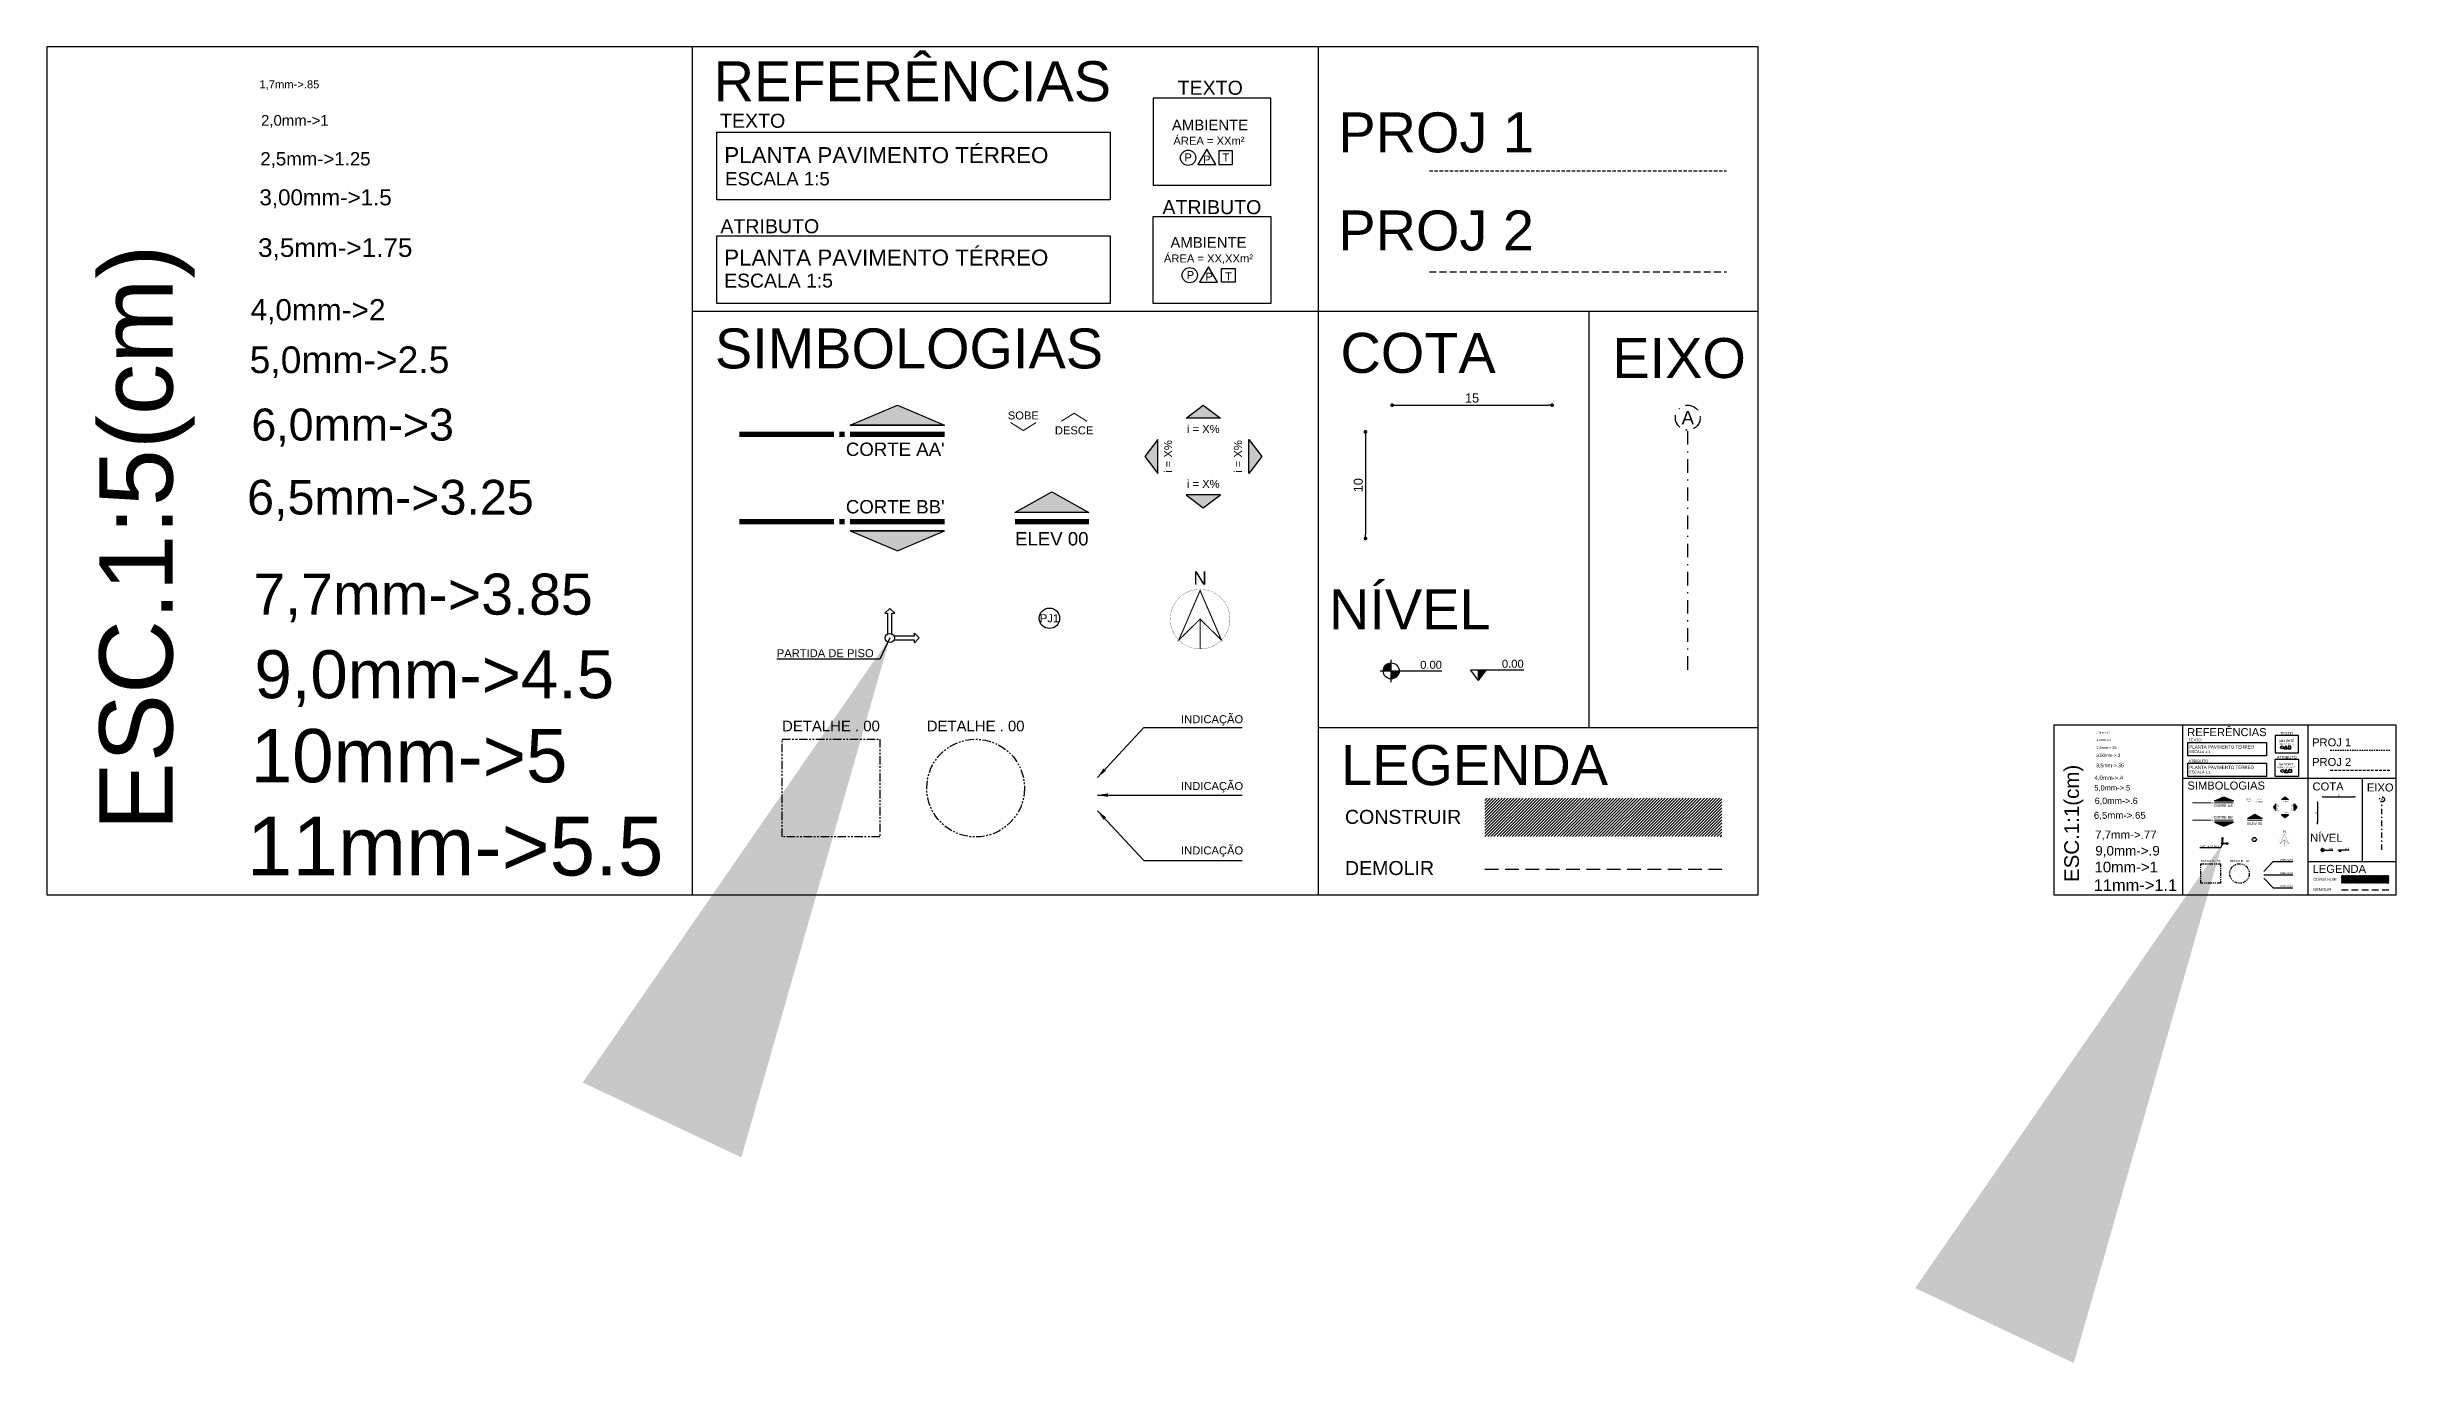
# Model space of a CAD drawing. Header units: millimetres. Extents: x 2839 to 75429, y 16062 to 42710.
# Drawn here: x 31912.3 to 32132.5, y 17128.9 to 17252.3 of the extents above; entities that cross this region are included whole.
import ezdxf
from ezdxf.enums import TextEntityAlignment as Align

# ---------------------------------------------------------------- set-up
doc = ezdxf.new("R2010")
doc.units = ezdxf.units.MM
for name, pattern in [('DASHDOTX2', [50.8, 25.4, -12.7, 0, -12.7]), ('DASHED', [19.05, 12.7, -6.35]), ('DASHED2', [9.525, 6.35, -3.175]), ('PHANTOM2', [31.75, 15.875, -3.175, 3.175, -3.175, 3.175, -3.175])]:
    doc.linetypes.add(name, pattern=pattern)
for name, color, linetype in [('ARQ_Construir', 150, 'Continuous'), ('ARQ_Cotas', 10, 'Continuous'), ('ARQ_Cotas de Nível', 10, 'Continuous'), ('ARQ_Demolir', 30, 'DASHED'), ('ARQ_Eixo', 10, 'DASHDOTX2'), ('ARQ_Indicações', 10, 'Continuous'), ('ARQ_Projeção 01', 1, 'DASHED2'), ('ARQ_Projeção 02', 2, 'DASHED'), ('ARQ_Simbologia', 50, 'Continuous'), ('ARQ_Texto', 7, 'Continuous')]:
    doc.layers.add(name, color=color, linetype=linetype)
doc.styles.add('100', font='arial.ttf', dxfattribs={"height": 31.25})
doc.styles.add('120', font='arial.ttf', dxfattribs={"height": 37.5})
doc.styles.add('140', font='arial.ttf', dxfattribs={"height": 43.75})
doc.styles.add('175', font='arial.ttf', dxfattribs={"height": 50})
doc.styles.add('200', font='arial.ttf', dxfattribs={"height": 62.5})
doc.styles.add('240', font='arial.ttf', dxfattribs={"height": 75})
doc.styles.add('290', font='arial.ttf', dxfattribs={"height": 81.25})
doc.styles.add('350', font='arial.ttf', dxfattribs={"height": 92.75})
doc.styles.add('400', font='arial.ttf', dxfattribs={"height": 112.5})
doc.styles.add('450', font='arial.ttf', dxfattribs={"height": 125})
doc.styles.add('500', font='arial.ttf', dxfattribs={"height": 137.5})
doc.styles.add('60', font='arial.ttf', dxfattribs={"height": 18.75})
doc.styles.add('80', font='arial.ttf', dxfattribs={"height": 25})
doc.styles.add('COTA', font='arial.ttf')
doc.dimstyles.new('esc_1', dxfattribs={"dimtxt": 0.2, "dimasz": 0.15, "dimexe": 0.25, "dimexo": 0.12, "dimgap": 0, "dimtad": 0, "dimzin": 9, "dimdsep": 46, "dimtxsty": 'COTA', "dimblk": 'DOT', "dimcen": 0.15, "dimse1": 1, "dimse2": 1, "dimclrd": 256, "dimclre": 256, "dimclrt": 7, "dimaunit": 1, "dimadec": 4, "dimazin": 0, "dimtfac": 0.024, "dimtix": 1, "dimtmove": 0, "dimatfit": 3, "dimfxl": 8, "dimtvp": 0.773333, "dimtolj": 1, "dimtzin": 12, "dimlwd": -1, "dimlwe": -1, "dimarcsym": 0})
doc.dimstyles.new('esc_10', dxfattribs={"dimtxt": 1.7, "dimasz": 0.7, "dimexe": 1, "dimexo": 0.5, "dimgap": 0, "dimtad": 0, "dimzin": 12, "dimdsep": 46, "dimtxsty": 'COTA', "dimblk": 'DOT', "dimcen": 0.09, "dimse1": 1, "dimse2": 1, "dimclrd": 256, "dimclre": 256, "dimclrt": 7, "dimaunit": 1, "dimadec": 4, "dimazin": 0, "dimtfac": 0.024, "dimtix": 1, "dimtmove": 2, "dimatfit": 3, "dimfxl": 8, "dimtvp": 0.773333, "dimtolj": 1, "dimtzin": 12, "dimlwd": -1, "dimlwe": -1, "dimarcsym": 0})
doc.dimstyles.new('esc_5', dxfattribs={"dimtxt": 0.85, "dimasz": 0.35, "dimexe": 0.5, "dimexo": 0.25, "dimgap": 0, "dimtad": 0, "dimzin": 12, "dimdsep": 46, "dimtxsty": 'COTA', "dimblk": 'DOT', "dimcen": 0.04, "dimse1": 1, "dimse2": 1, "dimclrd": 256, "dimclre": 256, "dimclrt": 7, "dimaunit": 1, "dimadec": 4, "dimazin": 0, "dimtfac": 0.024, "dimtix": 1, "dimtmove": 0, "dimatfit": 3, "dimfxl": 8, "dimtvp": 0.773333, "dimtolj": 1, "dimtzin": 12, "dimlwd": -1, "dimlwe": -1, "dimarcsym": 0})
doc.dimstyles.new('esc_50', dxfattribs={"dimtxt": 8.5, "dimasz": 3.5, "dimexe": 5, "dimexo": 2.5, "dimgap": 0, "dimtad": 0, "dimzin": 12, "dimdsep": 46, "dimtxsty": 'COTA', "dimblk": 'DOT', "dimcen": 0.09, "dimse1": 1, "dimse2": 1, "dimclrd": 256, "dimclre": 256, "dimclrt": 7, "dimaunit": 1, "dimadec": 4, "dimazin": 0, "dimtfac": 0.024, "dimtix": 1, "dimtmove": 2, "dimatfit": 3, "dimfxl": 8, "dimtvp": 0.773333, "dimtolj": 1, "dimtzin": 12, "dimlwd": -1, "dimlwe": -1, "dimarcsym": 0})

# ---------------------------------------------------------------- blocks, each defined once
blk = doc.blocks.new('_Dot')
at = {"color": 0, "linetype": 'ByBlock', "lineweight": -2}
blk.add_line((-0.5, 0), (-1, 0), dxfattribs=at)
at = {"color": 0, "linetype": 'ByBlock', "const_width": 0.5}
blk.add_lwpolyline([(-0.25, 0, 1), (0.25, 0, 1)], format="xyb", close=True, dxfattribs=at)
blk = doc.blocks.new('*D40')
at = {"layer": 'ARQ_Cotas'}
blk.add_line((32038.71, 17218.72), (32053.01, 17218.72), dxfattribs=at)
at = {"layer": 'DEFPOINTS', "color": 0}
for p in [(32053.36, 17218.72), (32038.36, 17216.22), (32053.36, 17216.22)]:
    blk.add_point(p, dxfattribs=at)
at = {"layer": 'ARQ_Cotas', "xscale": 0.35, "yscale": 0.35, "zscale": 0.35, "rotation": 180}
blk.add_blockref('_Dot', (32038.36, 17218.72), dxfattribs=at)
at = {"layer": 'ARQ_Cotas', "xscale": 0.35, "yscale": 0.35, "zscale": 0.35}
blk.add_blockref('_Dot', (32053.36, 17218.72), dxfattribs=at)
at = {"layer": 'ARQ_Cotas', "color": 7, "insert": (32045.86, 17219.39), "char_height": 0.85, "attachment_point": 5, "style": 'COTA'}
blk.add_mtext('\\A1;15', dxfattribs=at)
blk = doc.blocks.new('A$C061752A4')
h = blk.add_hatch(color=256)
h.paths.add_polyline_path([(2, 7.5, 0.414214), (-5.5, 0), (2, 0)])
h.paths.add_polyline_path([(9.5, 0), (2, 0), (2, -7.5, 0.414214)])
for p, q in [((2, -10.5), (2, 10.5)), ((-8.5, 0), (49.5, 0))]:
    blk.add_line(p, q)
blk.add_circle((2, 0), 7.5)
blk = doc.blocks.new('A$C53301501')
blk.add_hatch(color=256).paths.add_polyline_path([(7.5, 10), (0, 10), (0, 0)])
for p, q in [((-7.5, 10), (42.5, 10)), ((0, 0), (-7.5, 10)), ((0, 0), (0, 10)), ((0, 0), (7.5, 10))]:
    blk.add_line(p, q)
blk = doc.blocks.new('A$C291E434F')
for points in [[(2, 3.9), (2, 23.1), (4.6, 23.1), (0, 27.7), (-4.6, 23.1), (-2, 23.1), (-2, 3.9)], [(3.9, 2), (23.1, 2), (23.1, 4.6), (27.7, 0), (23.1, -4.6), (23.1, -2), (3.9, -2)]]:
    blk.add_lwpolyline(points)
blk.add_circle((0, 0), 4.34)
blk = doc.blocks.new('A$C164A0A55')
blk.add_hatch(color=256).paths.add_polyline_path([(16, 0), (-16, 0), (0, 12.2)])
for p, q in [((-16, 0), (0, 12.2)), ((16, 0), (-16, 0)), ((0, 12.2), (16, 0))]:
    blk.add_line(p, q)
at = {"layer": 'ARQ_Simbologia'}
blk.add_line((16, 0), (16, 0), dxfattribs=at)
blk = doc.blocks.new('*D41')
at = {"layer": 'ARQ_Cotas'}
blk.add_line((32035.86, 17215.87), (32035.86, 17206.57), dxfattribs=at)
at = {"layer": 'DEFPOINTS', "color": 0}
for p in [(32038.36, 17216.22), (32035.86, 17206.22), (32038.36, 17206.22)]:
    blk.add_point(p, dxfattribs=at)
at = {"layer": 'ARQ_Cotas', "xscale": 0.35, "yscale": 0.35, "zscale": 0.35}
for p, rotation in [((32035.86, 17216.22), 90), ((32035.86, 17206.22), 270)]:
    blk.add_blockref('_Dot', p, dxfattribs=dict(at, rotation=rotation))
at = {"layer": 'ARQ_Cotas', "color": 7, "insert": (32035.19, 17211.22), "char_height": 0.85, "attachment_point": 5, "rotation": 90, "style": 'COTA'}
blk.add_mtext('\\A1;10', dxfattribs=at)
blk = doc.blocks.new('IND-LOCAL-1')
at = {"layer": 'ARQ_Simbologia'}
blk.add_lwpolyline([(25.3, -32.6), (46.2, -32.6), (35.8, -14.5)], close=True, dxfattribs=at)
blk.add_lwpolyline([(67.2, -32.6), (51.1, -32.6), (51.1, -16.5), (67.2, -16.5), (67.2, -32.6)], dxfattribs=at)
blk.add_circle((13.9, -24.2), 8.93, dxfattribs=at)
at = {"layer": 'ARQ_Texto', "style": 'COTA'}
for tag, p, height in [('LOCAL', (-1.1, 17.9), 12.5), ('LOCAL-1', (-1.1, 0.4), 12.5), ('AREA', (1.5, -16.1), 7.5)]:
    blk.add_attdef(tag, p, '', height=height, dxfattribs=at)
for tag, p in [('PISO', (12.8, -25.2)), ('PAR', (35.2, -24.8)), ('TETO', (58.4, -25.4))]:
    blk.add_attdef(tag, text='', height=7.5, dxfattribs=at).set_placement(p, align=Align.MIDDLE)
blk = doc.blocks.new('IND-DESENHOS')
at = {"layer": 'ARQ_Texto', "style": 'COTA'}
for tag, p, height in [('DESENHO1', (0, 25), 20), ('DESENHO', (0, 0), 20), ('ESCALA', (0, -15), 10), ('AREA', (0, -30), 10)]:
    blk.add_attdef(tag, p, '', height=height, dxfattribs=at)
blk = doc.blocks.new('A$C5CB55066')
at = {"layer": 'ARQ_Simbologia'}
blk.add_hatch(color=256, dxfattribs=at).paths.add_polyline_path([(670, 195), (1113, 9), (226, 9)])
blk.add_line((226, 9), (1113, 9), dxfattribs=at)
blk.add_lwpolyline([(670, 195), (1113, 9), (226, 9)], close=True, dxfattribs=at)
at = {"layer": 'ARQ_Simbologia', "const_width": 50}
for points in [[(-811, -77), (76, -77)], [(176, -77), (126, -77)], [(1113, -77), (226, -77)]]:
    blk.add_lwpolyline(points, dxfattribs=at)
blk = doc.blocks.new('A$C4C9A12F2')
at = {"layer": 'ARQ_Simbologia'}
h = blk.add_hatch(color=256, dxfattribs=at)
h.paths.add_polyline_path([(30, 76), (376, -117), (-315, -117)])
edge = h.paths.add_edge_path(flags=17)
edge.add_line((376, -117), (-315, -117))
blk.add_line((376, -117), (-315, -117), dxfattribs=at)
blk.add_lwpolyline([(30, 76), (376, -117), (-315, -117)], close=True, dxfattribs=at)
at = {"layer": 'ARQ_Simbologia', "const_width": 50}
blk.add_lwpolyline([(-315, -204), (380, -204)], dxfattribs=at)
blk = doc.blocks.new('A$C51210F19')
at = {"layer": 'ARQ_Simbologia', "const_width": 0.8}
blk.add_lwpolyline([(-112.3, 2.1, 1), (111.7, 2.1, 1), (-112.3, 2.1, 1)], format="xyb", dxfattribs=at)
at = {"layer": 'ARQ_Simbologia', "const_width": 4}
for points in [[(-79.9, -76.2), (-0.3, 109.3), (79.5, -76), (-0.3, 2.1), (-79.9, -76.2)], [(-0.3, 2.1), (-0.3, -109.9)]]:
    blk.add_lwpolyline(points, dxfattribs=at)
blk = doc.blocks.new('A$C0C9F2F63')
at = {"layer": 'ARQ_Simbologia', "xscale": 0.25, "yscale": 0.25, "zscale": 0.25}
blk.add_blockref('A$C51210F19', (2.6, 0.6), dxfattribs=at)
at = {"layer": 'ARQ_Simbologia', "color": 7, "style": '100'}
blk.add_text('N', height=12.5, dxfattribs=at).set_placement((2.5, 33.3), align=Align.CENTER)
blk = doc.blocks.new('*D43')
at = {"layer": 'ARQ_Cotas'}
blk.add_line((32125.76, 17181.99), (32128.46, 17181.99), dxfattribs=at)
at = {"layer": 'DEFPOINTS', "color": 0}
for p in [(32125.61, 17181.49), (32128.61, 17181.99), (32128.61, 17181.49)]:
    blk.add_point(p, dxfattribs=at)
at = {"layer": 'ARQ_Cotas', "xscale": 0.15, "yscale": 0.15, "zscale": 0.15, "rotation": 180}
blk.add_blockref('_Dot', (32125.61, 17181.99), dxfattribs=at)
at = {"layer": 'ARQ_Cotas', "xscale": 0.15, "yscale": 0.15, "zscale": 0.15}
blk.add_blockref('_Dot', (32128.61, 17181.99), dxfattribs=at)
at = {"layer": 'ARQ_Cotas', "color": 7, "insert": (32127.11, 17182.15), "char_height": 0.2, "attachment_point": 5, "style": 'COTA'}
blk.add_mtext('\\A1;3', dxfattribs=at)
blk = doc.blocks.new('*D42')
at = {"layer": 'ARQ_Cotas'}
blk.add_line((32125.11, 17181.34), (32125.11, 17179.64), dxfattribs=at)
at = {"layer": 'DEFPOINTS', "color": 0}
for p in [(32125.61, 17181.49), (32125.11, 17179.49), (32125.61, 17179.49)]:
    blk.add_point(p, dxfattribs=at)
at = {"layer": 'ARQ_Cotas', "xscale": 0.15, "yscale": 0.15, "zscale": 0.15}
for p, rotation in [((32125.11, 17181.49), 90), ((32125.11, 17179.49), 270)]:
    blk.add_blockref('_Dot', p, dxfattribs=dict(at, rotation=rotation))
at = {"layer": 'ARQ_Cotas', "color": 7, "insert": (32124.96, 17180.49), "char_height": 0.2, "attachment_point": 5, "rotation": 90, "style": 'COTA'}
blk.add_mtext('\\A1;2', dxfattribs=at)

msp = doc.modelspace()

# ---------------------------------------------------------------- hatches: boundary and pattern name
at = {"layer": 'ARQ_Construir'}
h = msp.add_hatch(dxfattribs=at)
h.set_pattern_fill('_USER', color=256, scale=0.2, angle=45, style=0, pattern_type=0)
h.set_pattern_definition([(45, (32047.06285, 17178.26897), (-0.1414214, 0.1414214), [])])
h.paths.add_polyline_path([(32069.269, 17181.868), (32047.063, 17181.868), (32047.063, 17178.269), (32069.269, 17178.269)])
h = msp.add_hatch(dxfattribs=at)
h.set_pattern_fill('_USER', color=256, scale=0.04, angle=45, style=0, pattern_type=0)
h.set_pattern_definition([(45, (32127.354387, 17173.89888), (-0.02828427, 0.02828427), [])])
h.paths.add_polyline_path([(32131.796, 17174.619), (32127.354, 17174.619), (32127.354, 17173.899), (32131.796, 17173.899)])

# ---------------------------------------------------------------- linework, layer by layer
for p, q in [((31972.777, 17172.806), (31972.777, 17252.313)), ((32031.472, 17172.806), (32031.472, 17252.313)), ((31972.777, 17227.539), (32072.665, 17227.539)), ((32056.804, 17227.539), (32056.804, 17188.487)), ((32031.472, 17188.487), (32072.665, 17188.487)), ((32112.497, 17172.806), (32112.497, 17188.708)), ((32124.236, 17172.806), (32124.236, 17188.708)), ((32112.497, 17183.753), (32132.475, 17183.753)), ((32129.303, 17183.753), (32129.303, 17175.942)), ((32124.236, 17175.942), (32132.475, 17175.942))]:
    msp.add_line(p, q)
for points in [[(32072.665, 17252.313), (31912.258, 17252.313), (31912.258, 17172.806), (32072.665, 17172.806)], [(32026.998, 17247.497), (32015.947, 17247.497), (32015.947, 17239.346), (32026.998, 17239.346)], [(31975.062, 17244.313), (32011.944, 17244.313), (32011.944, 17237.984), (31975.062, 17237.984)], [(32015.947, 17236.413), (32026.998, 17236.413), (32026.998, 17228.262), (32015.947, 17228.262)], [(31975.062, 17234.591), (32011.944, 17234.591), (32011.944, 17228.262), (31975.062, 17228.262)], [(32132.475, 17188.708), (32100.393, 17188.708), (32100.393, 17172.806), (32132.475, 17172.806)], [(32112.954, 17187.108), (32120.331, 17187.108), (32120.331, 17185.842), (32112.954, 17185.842)], [(32123.341, 17187.744), (32121.131, 17187.744), (32121.131, 17186.114), (32123.341, 17186.114)], [(32112.954, 17185.163), (32120.331, 17185.163), (32120.331, 17183.898), (32112.954, 17183.898)], [(32121.131, 17185.528), (32123.341, 17185.528), (32123.341, 17183.898), (32121.131, 17183.898)]]:
    msp.add_lwpolyline(points, close=True)
at = {"layer": 'ARQ_Demolir', "ltscale": 0.1}
msp.add_line((32047.063, 17175.221), (32069.269, 17175.221), dxfattribs=at)
at = {"layer": 'ARQ_Demolir', "ltscale": 0.05}
msp.add_line((32127.354, 17173.289), (32131.796, 17173.289), dxfattribs=at)
at = {"layer": 'ARQ_Eixo', "ltscale": 0.05}
msp.add_line((32066.082, 17193.905), (32066.082, 17216.386), dxfattribs=at)
at = {"layer": 'ARQ_Eixo', "ltscale": 0.02}
msp.add_line((32131.158, 17177.026), (32131.158, 17181.522), dxfattribs=at)
at = {"layer": 'ARQ_Eixo', "ltscale": 0.05}
msp.add_circle((32066.082, 17217.552), 1.166, dxfattribs=at)
at = {"layer": 'ARQ_Eixo', "ltscale": 0.02}
msp.add_circle((32131.158, 17181.756), 0.233, dxfattribs=at)
at = {"layer": 'ARQ_Indicações', "linetype": 'PHANTOM2', "ltscale": 0.05}
msp.add_lwpolyline([(31981.174, 17187.402), (31990.339, 17187.402), (31990.339, 17178.237), (31981.174, 17178.237)], close=True, dxfattribs=at)
at = {"layer": 'ARQ_Indicações', "linetype": 'PHANTOM2', "ltscale": 0.02}
msp.add_lwpolyline([(32114.177, 17175.725), (32116.01, 17175.725), (32116.01, 17173.892), (32114.177, 17173.892)], close=True, dxfattribs=at)
at = {"layer": 'ARQ_Indicações'}
for centre, radius in [((32006.237, 17198.739), 0.958), ((32119.189, 17177.993), 0.192)]:
    msp.add_circle(centre, radius, dxfattribs=at)
at = {"layer": 'ARQ_Indicações', "linetype": 'PHANTOM2', "ltscale": 0.05}
msp.add_circle((31999.318, 17182.819), 4.582, dxfattribs=at)
at = {"layer": 'ARQ_Indicações', "linetype": 'PHANTOM2', "ltscale": 0.02}
msp.add_circle((32117.805, 17174.809), 0.916, dxfattribs=at)
at = {"layer": 'ARQ_Projeção 01', "ltscale": 0.05}
msp.add_line((32041.864, 17240.708), (32069.722, 17240.708), dxfattribs=at)
at = {"layer": 'ARQ_Projeção 01', "ltscale": 0.02}
msp.add_line((32126.315, 17186.387), (32131.886, 17186.387), dxfattribs=at)
at = {"layer": 'ARQ_Projeção 02', "ltscale": 0.05}
msp.add_line((32041.864, 17231.224), (32069.722, 17231.224), dxfattribs=at)
at = {"layer": 'ARQ_Projeção 02', "ltscale": 0.02}
msp.add_line((32126.315, 17184.49), (32131.886, 17184.49), dxfattribs=at)
at = {"layer": 'ARQ_Simbologia'}
for points in [[(32021.825, 17241.278), (32020.989, 17242.726), (32020.152, 17241.278)], [(32022.121, 17241.278), (32023.407, 17241.278), (32023.407, 17242.564), (32022.121, 17242.564)], [(32122.307, 17186.501), (32122.14, 17186.79), (32121.972, 17186.501)], [(32122.366, 17186.501), (32122.623, 17186.501), (32122.623, 17186.758), (32122.366, 17186.758)]]:
    msp.add_lwpolyline(points, close=True, dxfattribs=at)
for points, const_width in [([(32002.586, 17217.101), (32003.789, 17216.348), (32004.993, 17217.099)], 0.1), ([(32007.349, 17217.216), (32008.553, 17217.967), (32009.755, 17217.214)], 0.1), ([(32118.459, 17181.665), (32118.7, 17181.515), (32118.94, 17181.665)], 0.02), ([(32119.412, 17181.688), (32119.652, 17181.839), (32119.893, 17181.688)], 0.02)]:
    msp.add_lwpolyline(points, dxfattribs=dict(at, const_width=const_width))
for centre, radius in [((32019.236, 17241.921), 0.715), ((32121.789, 17186.629), 0.143)]:
    msp.add_circle(centre, radius, dxfattribs=at)

# ---------------------------------------------------------------- block references
at = {"layer": 'ARQ_Cotas de Nível'}
for name, p, xscale, yscale, zscale in [('A$C061752A4', (32038.076, 17193.801), 0.1000000000021828, 0.1000000000021828, 0.1000000000000009), ('A$C53301501', (32046.445, 17192.903), 0.1000000000021828, 0.1000000000021828, 0.1000000000000009), ('A$C061752A4', (32125.557, 17177.005), 0.02000000000043656, 0.02000000000043656, 0.02000000000000018), ('A$C53301501', (32127.231, 17176.826), 0.02000000000043656, 0.02000000000043656, 0.02000000000000018)]:
    msp.add_blockref(name, p, dxfattribs=dict(at, xscale=xscale, yscale=yscale, zscale=zscale))
at = {"layer": 'ARQ_Simbologia'}
for name, p, xscale, yscale, zscale in [('A$C5CB55066', (31985.28, 17216.772), 0.00999999999839929, 0.00999999999839929, 0.01000000000000009), ('A$C164A0A55', (32020.661, 17217.5), 0.1000000000021828, 0.1000000000021828, 0.1000000000000009), ('A$C4C9A12F2', (32006.154, 17209.833), 0.00999999999839929, 0.00999999999839929, 0.01000000000000009), ('A$C0C9F2F63', (32020.107, 17198.55), 0.1000000000021828, 0.1000000000021828, 0.1000000000000009), ('A$C291E434F', (31991.268, 17196.895), 0.1000000000021828, 0.1000000000021828, 0.1000000000000009), ('A$C5CB55066', (32114.998, 17181.599), 0.002000000000407454, 0.002000000000407454, 0.002000000000000019), ('A$C164A0A55', (32122.074, 17181.745), 0.02000000000043656, 0.02000000000043656, 0.02000000000000018), ('A$C4C9A12F2', (32119.173, 17180.212), 0.002000000000407454, 0.002000000000407454, 0.002000000000000019), ('A$C291E434F', (32116.195, 17177.624), 0.02000000000043656, 0.02000000000043656, 0.02000000000000018), ('A$C0C9F2F63', (32121.963, 17177.955), 0.02000000000043656, 0.02000000000043656, 0.02000000000000018)]:
    msp.add_blockref(name, p, dxfattribs=dict(at, xscale=xscale, yscale=yscale, zscale=zscale))
for name, p, xscale, yscale, zscale, rotation in [('A$C164A0A55', (32016.387, 17213.912), -0.1000000000021828, 0.1000000000021828, 0.1000000000000009, 90), ('A$C164A0A55', (32024.934, 17213.912), 0.1000000000021828, 0.1000000000021828, 0.1000000000000009, 270), ('A$C164A0A55', (32020.661, 17210.325), -0.1000000000021828, 0.1000000000021828, 0.1000000000000009, 180), ('A$C5CB55066', (31985.28, 17207.02), -0.00999999999839929, 0.00999999999839929, 0.01000000000000009, 180), ('A$C164A0A55', (32121.219, 17181.027), -0.02000000000043656, 0.02000000000043656, 0.02000000000000018, 90), ('A$C164A0A55', (32122.929, 17181.027), 0.02000000000043656, 0.02000000000043656, 0.02000000000000018, 270), ('A$C5CB55066', (32114.998, 17179.649), -0.002000000000407454, 0.002000000000407454, 0.002000000000000019, 180), ('A$C164A0A55', (32122.074, 17180.31), -0.02000000000043656, 0.02000000000043656, 0.02000000000000018, 180)]:
    msp.add_blockref(name, p, dxfattribs=dict(at, xscale=xscale, yscale=yscale, zscale=zscale, rotation=rotation))
at = {"layer": 'ARQ_Texto'}
ref = msp.add_blockref('IND-LOCAL-1', (32018.282, 17232.852), dxfattribs=dict(at, xscale=0.07999999999810825, yscale=0.07999999999810825, zscale=0.08000000000000074))
ref.add_attrib('LOCAL-1', 'AMBIENTE', dxfattribs={"height": 1, "style": 'COTA'}).set_placement((32021.144, 17233.98), align=Align.MIDDLE)
ref.add_attrib('AREA', 'ÁREA = XX,XXm²', dxfattribs={"height": 0.75, "style": 'COTA'}).set_placement((32021.144, 17232.511), align=Align.MIDDLE)
ref.add_attrib('TETO', 'P', dxfattribs={"height": 0.75, "style": 'COTA'}).set_placement((32021.217, 17230.776), align=Align.MIDDLE)
ref.add_attrib('PAR', 'T', dxfattribs={"height": 0.75, "style": 'COTA'}).set_placement((32023.01, 17230.806), align=Align.MIDDLE)
ref.add_attrib('PISO', 'P', dxfattribs={"height": 0.75, "style": 'COTA'}).set_placement((32019.454, 17230.931), align=Align.MIDDLE)
ref = msp.add_blockref('IND-DESENHOS', (31975.747, 17231.817), dxfattribs=dict(at, xscale=0.2000000000007276, yscale=0.2000000000007276, zscale=0.2000000000000018))
ref.add_attrib('DESENHO', 'PLANTA PAVIMENTO TÉRREO', (31975.747, 17231.817), dxfattribs={"height": 1.5, "style": 'COTA'})
ref.add_attrib('ESCALA', 'ESCALA 1:5', (31975.747, 17229.756), dxfattribs={"height": 1.3, "style": 'COTA'})
ref = msp.add_blockref('IND-DESENHOS', (32113.091, 17184.609), dxfattribs=dict(at, xscale=0.04000000000087311, yscale=0.04000000000087311, zscale=0.04000000000000037))
ref.add_attrib('DESENHO', 'PLANTA PAVIMENTO TÉRREO', (32113.091, 17184.609), dxfattribs={"height": 0.3, "style": 'COTA'})
ref.add_attrib('ESCALA', 'ESCALA 1:1', (32113.091, 17184.196), dxfattribs={"height": 0.26, "style": 'COTA'})
ref = msp.add_blockref('IND-LOCAL-1', (32121.598, 17184.815), dxfattribs=dict(at, xscale=0.01599999999962165, yscale=0.01599999999962165, zscale=0.01600000000000015))
ref.add_attrib('LOCAL-1', 'AMBIENTE', dxfattribs={"height": 0.2, "style": 'COTA'}).set_placement((32122.171, 17185.041), align=Align.MIDDLE)
ref.add_attrib('AREA', 'ÁREA = XX,XXm²', dxfattribs={"height": 0.15, "style": 'COTA'}).set_placement((32122.171, 17184.747), align=Align.MIDDLE)
ref.add_attrib('TETO', 'P', dxfattribs={"height": 0.15, "style": 'COTA'}).set_placement((32122.185, 17184.4), align=Align.MIDDLE)
ref.add_attrib('PAR', 'T', dxfattribs={"height": 0.15, "style": 'COTA'}).set_placement((32122.544, 17184.406), align=Align.MIDDLE)
ref.add_attrib('PISO', 'P', dxfattribs={"height": 0.15, "style": 'COTA'}).set_placement((32121.833, 17184.431), align=Align.MIDDLE)

# ---------------------------------------------------------------- texts
for s, height, style, p in [('REFERÊNCIAS', 3.75, '120', (31974.758, 17247.225)), ('1,7mm->.85', 0.75, '60', (31932.174, 17248.433)), ('TEXTO', 1.3125, '120', (32018.254, 17247.832)), ('2,0mm->1', 1, '80', (31932.33, 17244.931)), ('TEXTO', 1.3125, '120', (31975.356, 17244.736)), ('PROJ 1', 3.75, '120', (32033.321, 17242.428)), ('PLANTA PAVIMENTO TÉRREO', 1.5, '120', (31975.752, 17241.42)), ('2,5mm->1.25', 1.25, '100', (31932.261, 17241.203)), ('3,00mm->1.5', 1.5, '120', (31932.175, 17237.464)), ('ESCALA 1:5', 1.25, '100', (31975.837, 17239.334)), ('ATRIBUTO', 1.3125, '120', (32016.83, 17236.64)), ('PROJ 2', 3.75, '120', (32033.321, 17233.233)), ('3,5mm->1.75', 1.75, '140', (31932.048, 17232.626)), ('ATRIBUTO', 1.3125, '120', (31975.386, 17234.851)), ('4,0mm->2', 2, '175', (31931.34, 17226.669)), ('SIMBOLOGIAS', 3.75, '120', (31974.877, 17222.17)), ('COTA', 3.75, '120', (32033.522, 17221.752)), ('5,0mm->2.5', 2.5, '200', (31931.257, 17221.732)), ('EIXO', 3.75, '120', (32059.009, 17221.269)), ('6,0mm->3', 3, '240', (31931.425, 17215.406)), ('6,5mm->3.25', 3.25, '290', (31931.019, 17208.472)), ('7,7mm->3.85', 3.85, '350', (31931.597, 17199.08)), ('NÍVEL', 3.75, '120', (32032.447, 17197.701)), ('9,0mm->4.5', 4.5, '400', (31931.712, 17191.246)), ('PARTIDA DE PISO', 0.75, '60', (31980.676, 17195.091)), ('10mm->5', 5, '450', (31931.357, 17183.358)), ('1,7mm->.17', 0.17, '60', (32104.377, 17187.932)), ('REFERÊNCIAS', 0.75, '120', (32112.893, 17187.69)), ('TEXTO', 0.2625, '120', (32121.593, 17187.811)), ('LEGENDA', 3.75, '120', (32033.573, 17183.099)), ('3,00mm->.3', 0.3, '120', (32104.377, 17185.738)), ('2,5mm->.25', 0.25, '100', (32104.394, 17186.486)), ('2,0mm->.2', 0.2, '80', (32104.408, 17187.231)), ('TEXTO', 0.2625, '120', (32113.013, 17187.192)), ('PLANTA PAVIMENTO TÉRREO', 0.3, '120', (32113.092, 17186.529)), ('ESCALA 1:1', 0.25, '100', (32113.109, 17186.112)), ('ATRIBUTO', 0.2625, '120', (32121.308, 17185.573)), ('PROJ 1', 0.75, '120', (32124.606, 17186.731)), ('4,0mm->.4', 0.4, '175', (32104.21, 17183.579)), ('3,5mm->.35', 0.35, '140', (32104.351, 17184.77)), ('ATRIBUTO', 0.2625, '120', (32113.019, 17185.215)), ('PROJ 2', 0.75, '120', (32124.606, 17184.892)), ('5,0mm->.5', 0.5, '200', (32104.193, 17182.592)), ('6,0mm->.6', 0.6, '240', (32104.227, 17181.326)), ('SIMBOLOGIAS', 0.75, '120', (32112.917, 17182.679)), ('COTA', 0.75, '120', (32124.646, 17182.596)), ('EIXO', 0.75, '120', (32129.744, 17182.499)), ('11mm->5.5', 5.5, '500', (31930.984, 17174.623)), ('CONSTRUIR', 1.3125, '120', (32033.942, 17179.462)), ('6,5mm->.65', 0.65, '290', (32104.146, 17179.939)), ('7,7mm->.77', 0.77, '350', (32104.261, 17178.061)), ('9,0mm->.9', 0.9, '400', (32104.284, 17176.494)), ('PARTIDA DE PISO', 0.15, '60', (32114.077, 17177.263)), ('NÍVEL', 0.75, '120', (32124.431, 17177.785)), ('DEMOLIR', 1.3125, '120', (32033.942, 17174.666)), ('10mm->1', 1, '450', (32104.213, 17174.917)), ('LEGENDA', 0.75, '120', (32124.656, 17174.865)), ('11mm->1.1', 1.1, '500', (32104.139, 17173.17)), ('CONSTRUIR', 0.2625, '120', (32124.73, 17174.138)), ('DEMOLIR', 0.2625, '120', (32124.73, 17173.178))]:
    msp.add_text(s, height=height, dxfattribs=dict(at, style=style)).set_placement(p)
for s, height, style, p in [('AMBIENTE', 1, '80', (32021.291, 17244.497)), ('ÁREA = XXm²', 0.75, '60', (32021.191, 17243.143)), ('P', 0.75, '60', (32019.236, 17241.577)), ('P', 0.75, '60', (32020.989, 17241.377)), ('T', 0.75, '60', (32022.764, 17241.577)), ('SOBE', 0.75, '60', (32003.789, 17217.385)), ('DESCE', 0.75, '60', (32008.553, 17215.986)), ('i = X%%%', 0.75, '60', (32020.661, 17216.119)), ('i = X%%%', 0.75, '60', (32020.661, 17210.97)), ('ELEV 00', 1.25, '100', (32006.456, 17205.574)), ('DETALHE . 00', 1, '80', (31985.757, 17188.14)), ('DETALHE . 00', 1, '80', (31999.318, 17188.14)), ('AMBIENTE', 0.2, '80', (32122.2, 17187.144)), ('ÁREA = XXm²', 0.15, '60', (32122.18, 17186.874)), ('P', 0.15, '60', (32121.789, 17186.56)), ('P', 0.15, '60', (32122.14, 17186.521)), ('T', 0.15, '60', (32122.495, 17186.56)), ('SOBE', 0.15, '60', (32118.7, 17181.722)), ('DESCE', 0.15, '60', (32119.652, 17181.442)), ('i = X%%%', 0.15, '60', (32122.074, 17181.469)), ('ELEV 00', 0.25, '100', (32119.233, 17179.36)), ('i = X%%%', 0.15, '60', (32122.074, 17180.439)), ('DETALHE . 00', 0.2, '80', (32115.093, 17175.873)), ('DETALHE . 00', 0.2, '80', (32117.805, 17175.873))]:
    msp.add_text(s, height=height, dxfattribs=dict(at, style=style)).set_placement(p, align=Align.CENTER)
at = {"layer": 'ARQ_Texto', "style": '500'}
for s, height, p in [('ESC.1:5(cm)', 6.875, (31924.039, 17178.832)), ('ESC.1:1(cm)', 1.375, (32102.75, 17174.011))]:
    msp.add_text(s, height=height, rotation=90, dxfattribs=at).set_placement(p)
at = {"layer": 'ARQ_Texto', "style": '100'}
for height, p in [(1.25, (32066.082, 17217.552)), (0.25, (32131.158, 17181.756))]:
    msp.add_text('A', height=height, dxfattribs=at).set_placement(p, align=Align.MIDDLE)
at = {"layer": 'ARQ_Texto'}
for s, height, style, p in [("CORTE AA'", 1.25, '100', (31996.411, 17213.965)), ("CORTE BB'", 1.25, '100', (31996.411, 17208.575)), ('0.00', 0.75, '60', (32043.03, 17194.005)), ('0.00', 0.75, '60', (32050.695, 17194.103)), ("CORTE AA'", 0.25, '100', (32117.224, 17181.038)), ("CORTE BB'", 0.25, '100', (32117.224, 17179.96)), ('0.00', 0.15, '60', (32126.548, 17177.046)), ('0.00', 0.15, '60', (32128.081, 17177.066))]:
    msp.add_text(s, height=height, dxfattribs=dict(at, style=style)).set_placement(p, align=Align.RIGHT)
at = {"layer": 'ARQ_Texto', "style": '60'}
for height, p in [(0.75, (32017.735, 17213.912)), (0.75, (32024.289, 17213.912)), (0.15, (32121.489, 17181.028)), (0.15, (32122.8, 17181.027))]:
    msp.add_text('i = X%%%', height=height, rotation=90, dxfattribs=at).set_placement(p, align=Align.CENTER)
at = {"layer": 'ARQ_Texto', "attachment_point": 1, "style": '60'}
for insert, char_height, width in [((32018.578, 17189.652), 0.75, 5.73529), ((32018.578, 17183.388), 0.75, 5.72775), ((32018.578, 17177.342), 0.75, 5.73529), ((32121.657, 17176.175), 0.15, 1.14706), ((32121.657, 17174.923), 0.15, 1.14555), ((32121.657, 17173.714), 0.15, 1.14706)]:
    msp.add_mtext('INDICAÇÃO', dxfattribs=dict(at, insert=insert, char_height=char_height, width=width))
at = {"layer": 'ARQ_Texto', "style": '60'}
for height, p in [(0.75, (32006.237, 17198.739)), (0.15, (32119.189, 17177.993))]:
    msp.add_attdef('PJ1', text='', height=height, dxfattribs=at).set_placement(p, align=Align.MIDDLE)

# ---------------------------------------------------------------- dimensions: what is measured, and where the dimension line sits
at = {"layer": 'ARQ_Cotas'}
for base, p1, p2, dimstyle, picture, middle in [((32053.356, 17218.718), (32038.356, 17216.218), (32053.356, 17216.218), 'esc_5', '*D40', (32045.856, 17219.39)), ((32128.613, 17181.989), (32125.613, 17181.489), (32128.613, 17181.489), 'esc_1', '*D43', (32127.113, 17182.147))]:
    dim = msp.add_linear_dim(base=base, p1=p1, p2=p2, dimstyle=dimstyle, dxfattribs=at)
    dim.commit()
    dim.dimension.update_dxf_attribs({"geometry": picture, "text_midpoint": middle})
for base, p1, p2, dimstyle, picture, middle in [((32035.856, 17206.218), (32038.356, 17216.218), (32038.356, 17206.218), 'esc_5', '*D41', (32035.185, 17211.218)), ((32125.113, 17179.489), (32125.613, 17181.489), (32125.613, 17179.489), 'esc_1', '*D42', (32124.958, 17180.489))]:
    dim = msp.add_linear_dim(base=base, p1=p1, p2=p2, angle=270, dimstyle=dimstyle, dxfattribs=at)
    dim.commit()
    dim.dimension.update_dxf_attribs({"geometry": picture, "text_midpoint": middle})

# ---------------------------------------------------------------- leaders
at = {"layer": 'ARQ_Indicações'}
for points, dimstyle, override in [([(31991.277, 17196.906), (31990.327, 17194.895), (31980.669, 17194.895)], 'esc_50', {"dimasz": 50}), ([(32010.747, 17183.823), (32015.081, 17188.487), (32024.313, 17188.487)], 'esc_10', {"dimasz": 1}), ([(32010.729, 17182.156), (32024.306, 17182.156)], 'esc_10', {"dimasz": 1}), ([(32010.747, 17180.691), (32015.081, 17176.028), (32024.313, 17176.028)], 'esc_10', {"dimasz": 1}), ([(32116.197, 17177.626), (32116.007, 17177.224), (32114.076, 17177.224)], 'esc_50', {"dimasz": 50}), ([(32120.088, 17174.676), (32122.803, 17174.676)], 'esc_10', {"dimasz": 0.3}), ([(32120.091, 17175.01), (32120.958, 17175.942), (32122.804, 17175.942)], 'esc_10', {"dimasz": 0.3}), ([(32120.091, 17174.383), (32120.958, 17173.451), (32122.804, 17173.451)], 'esc_10', {"dimasz": 0.3})]:
    msp.add_leader(points, dimstyle=dimstyle, override=override, dxfattribs=at)

doc.saveas('drawing.dxf')
